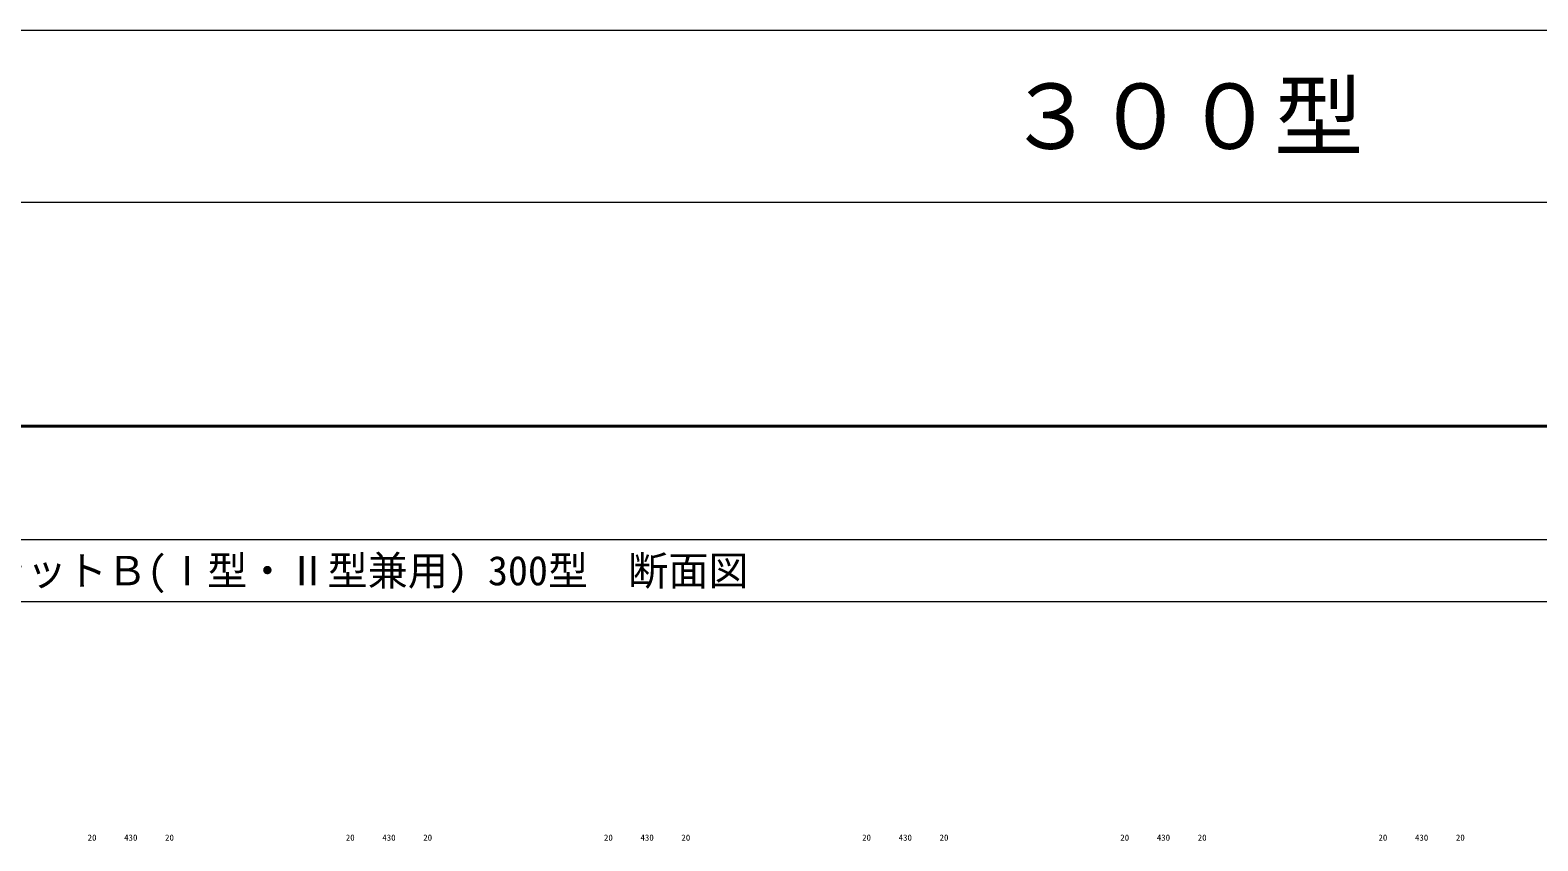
# Model space of a CAD drawing. Units: millimetres at full size; details may follow other scales. Extents: x -22536 to 51867, y -19720 to 38340.
# Drawn here: x 6315 to 15075, y 33630 to 38340 of the extents above; entities that cross this region are included whole.
import ezdxf
from ezdxf.enums import TextEntityAlignment as Align

# ---------------------------------------------------------------- set-up
doc = ezdxf.new("R2010")
doc.units = ezdxf.units.MM
doc.header["$LTSCALE"] = 20
for name, color, linetype, lineweight in [('0_2', 5, 'Continuous', 13), ('図枠', 7, 'Continuous', 5), ('寸法線', 7, 'Continuous', 13)]:
    doc.layers.add(name, color=color, linetype=linetype, lineweight=lineweight)
doc.styles.add('ＭＳ ゴシック', font='')
doc.styles.add('ＭＳ 明朝', font='')
doc.styles.get('ＭＳ ゴシック').set_extended_font_data('MS Gothic')
doc.styles.get('ＭＳ 明朝').set_extended_font_data('MS Mincho')

msp = doc.modelspace()

# ---------------------------------------------------------------- linework, layer by layer
at = {"layer": '0_2'}
for p, q in [((-2267.22, 38340.08), (51867.22, 38340.08)), ((-2267.22, 37340.08), (51867.22, 37340.08))]:
    msp.add_line(p, q, dxfattribs=at)
at = {"layer": '図枠', "lineweight": 40}
msp.add_line((1200, 36040), (24600, 36040), dxfattribs=at)
at = {"layer": '図枠', "lineweight": 13}
for p, q in [((2100, 35380), (23700, 35380)), ((2100, 35020), (23700, 35020))]:
    msp.add_line(p, q, dxfattribs=at)

# ---------------------------------------------------------------- texts
at = {"layer": '0_2', "color": 7, "style": 'ＭＳ ゴシック'}
msp.add_text('\u3000３００型', height=379.8, dxfattribs=at).set_placement((12766.39, 37840.08), align=Align.MIDDLE_CENTER)
at = {"layer": '図枠', "style": 'ＭＳ ゴシック'}
msp.add_text('\u3000ＩＢＣ排水側溝 深型集水桝 セミフラットＢ(Ⅰ型・Ⅱ型兼用) 300型\u3000断面図', height=170.9, dxfattribs=at).set_placement((2100, 35200), align=Align.MIDDLE_LEFT)
at = {"layer": '寸法線', "style": 'ＭＳ 明朝', "width": 1.05}
for s, p in [('20', (6675, 33648.58)), ('430', (6900, 33648.58)), ('20', (7125, 33648.58)), ('20', (8175, 33648.58)), ('430', (8400, 33648.58)), ('20', (8625, 33648.58)), ('20', (9675, 33648.58)), ('430', (9900, 33648.58)), ('20', (10125, 33648.58)), ('20', (11175, 33648.58)), ('430', (11400, 33648.58)), ('20', (11625, 33648.58)), ('20', (12675, 33648.58)), ('430', (12900, 33648.58)), ('20', (13125, 33648.58)), ('20', (14175, 33648.58)), ('430', (14400, 33648.58)), ('20', (14625, 33648.58))]:
    msp.add_text(s, height=36.03, dxfattribs=at).set_placement(p, align=Align.MIDDLE_CENTER)

doc.saveas('drawing.dxf')
